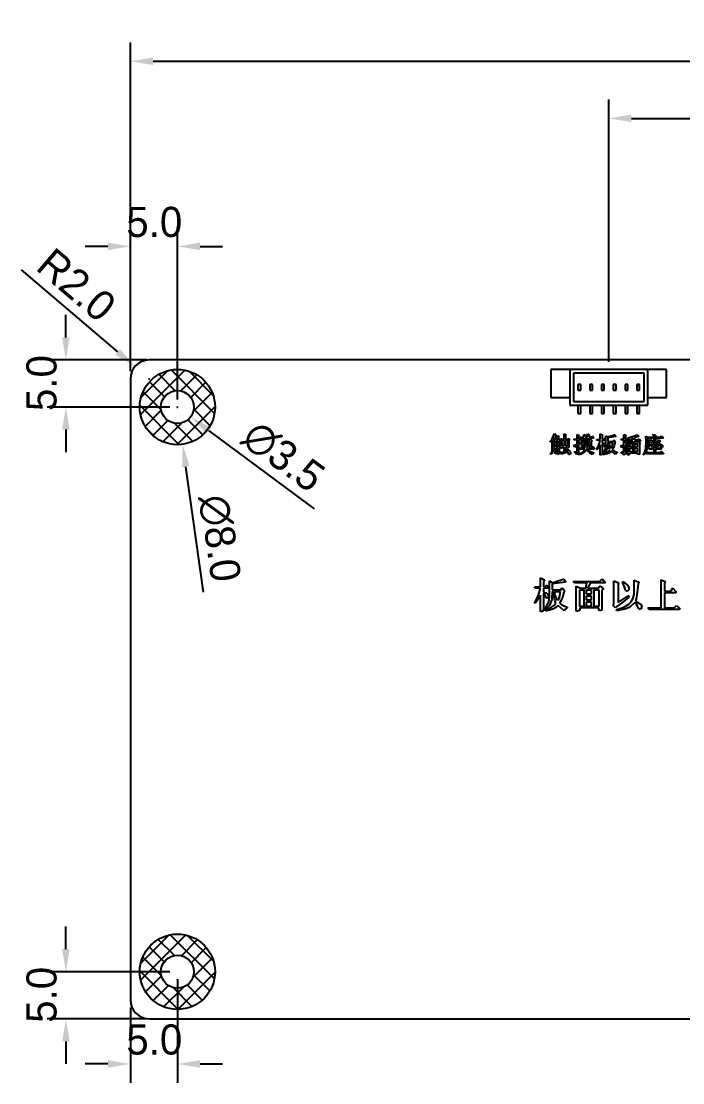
# Model space of a CAD drawing. Extents: x 207 to 375, y 69 to 182.
# Drawn here: x 207.4 to 277.7, y 69.3 to 182 of the extents above; entities that cross this region are included whole.
import ezdxf

# ---------------------------------------------------------------- set-up
doc = ezdxf.new("R2010")
doc.units = 0
doc.layers.get('0').update_dxf_attribs({"linetype": 'CONTINUOUS'})
doc.layers.get('DEFPOINTS').update_dxf_attribs({"linetype": 'CONTINUOUS'})
for name, color, linetype in [('01___PRT_ALL_DTM_PLN', 7, 'CONTINUOUS'), ('02___PRT_ALL_AXES', 7, 'CONTINUOUS'), ('03___PRT_ALL_CURVES', 7, 'CONTINUOUS')]:
    doc.layers.add(name, color=color, linetype=linetype)
doc.dimstyles.get("Standard").update_dxf_attribs({"dimscale": 0.4, "dimtxt": 8, "dimasz": 6, "dimexe": 5, "dimexo": 2, "dimgap": 2.5, "dimtad": 1, "dimzin": 4, "dimcen": 0.09, "dimclrd": 3, "dimclre": 3, "dimclrt": 3, "dimazin": 3, "dimtp": 0.01, "dimtm": 0.01, "dimtfac": 1, "dimtix": 1, "dimtofl": 0, "dimtmove": 0, "dimatfit": 3})

# ---------------------------------------------------------------- blocks, each defined once
blk = doc.blocks.new('*X57')
at = {"color": 0}
for p, q in [((220.1, 140.27), (224.8, 144.97)), ((220.17, 142.1), (222.97, 144.91)), ((223.79, 142.78), (222.05, 144.53)), ((227.97, 140.38), (223.35, 144.99)), ((224.37, 142.77), (226.08, 144.48)), ((227.83, 142.28), (225.26, 144.86)), ((340.1, 141.83), (343.24, 144.97)), ((340.14, 140.1), (344.97, 144.94)), ((343.99, 142.8), (342.18, 144.6)), ((347.99, 140.56), (343.53, 145.02)), ((344.53, 142.72), (346.21, 144.4)), ((347.71, 142.61), (345.59, 144.73)), ((222.66, 142.15), (221.07, 143.74)), ((225.44, 142.08), (227.04, 143.68)), ((342.76, 142.26), (341.17, 143.85)), ((345.53, 141.95), (347.14, 143.56)), ((222.3, 140.74), (220.37, 142.67)), ((225.71, 140.58), (227.72, 142.58)), ((342.28, 140.97), (340.44, 142.81)), ((345.57, 140.23), (347.78, 142.43)), ((224.22, 137.05), (220.03, 141.24)), ((223.95, 137.05), (228.02, 141.12)), ((344.41, 137.07), (340.04, 141.44)), ((347.58, 139.21), (345.77, 141.01)), ((220.59, 138.99), (222.31, 140.71)), ((227.5, 139.07), (225.76, 140.82)), ((340.67, 138.87), (342.35, 140.54)), ((344.16, 137.05), (348.02, 140.91)), ((221.73, 137.77), (220.75, 138.76)), ((221.4, 138.03), (223, 139.63)), ((222.49, 137.36), (224.5, 139.36)), ((225.65, 137.39), (223.71, 139.33)), ((226.72, 138.09), (225.12, 139.69)), ((342.25, 137.47), (340.44, 139.27)), ((341.51, 137.94), (343.12, 139.55)), ((342.64, 137.3), (344.85, 139.5)), ((345.79, 137.46), (343.95, 139.3)), ((346.82, 138.19), (345.23, 139.78)), ((220.12, 80.18), (224.89, 84.95)), ((220.13, 81.96), (223.11, 84.94)), ((227.95, 80.29), (223.26, 84.98)), ((227.88, 82.13), (225.11, 84.9)), ((340.08, 81.7), (343.37, 85)), ((340.16, 80.02), (345.06, 84.91)), ((347.98, 80.47), (343.44, 85.01)), ((347.78, 82.44), (345.42, 84.8)), ((222.62, 82.09), (221.02, 83.69)), ((223.7, 82.77), (221.98, 84.49)), ((224.45, 82.75), (226.14, 84.44)), ((225.49, 82.01), (227.09, 83.62)), ((342.71, 82.2), (341.12, 83.8)), ((343.89, 82.79), (342.12, 84.56)), ((344.61, 82.7), (346.27, 84.36)), ((345.56, 81.88), (347.18, 83.5)), ((222.33, 80.6), (220.34, 82.6)), ((225.66, 80.42), (227.75, 82.51)), ((342.29, 80.86), (340.4, 82.74)), ((345.33, 79.88), (347.8, 82.36)), ((344.32, 77.06), (340.04, 81.34)), ((224.12, 77.05), (220.03, 81.14)), ((220.63, 78.93), (222.33, 80.62)), ((224.06, 77.05), (228.02, 81.02)), ((227.46, 79.01), (225.75, 80.73)), ((340.71, 78.8), (342.38, 80.46)), ((344.27, 77.06), (348.02, 80.8)), ((347.54, 79.14), (345.77, 80.91)), ((221.46, 77.98), (223.06, 79.59)), ((222.56, 77.33), (224.66, 79.42)), ((225.57, 77.36), (223.58, 79.36)), ((226.66, 78.04), (225.06, 79.64)), ((342.02, 77.59), (340.56, 79.05)), ((341.57, 77.89), (343.19, 79.51)), ((342.72, 77.27), (345.19, 79.75)), ((345.72, 77.43), (343.83, 79.31)), ((346.77, 78.14), (345.18, 79.73))]:
    blk.add_line(p, q, dxfattribs=at)
blk = doc.blocks.new('*U58')
at = {"layer": '01___PRT_ALL_DTM_PLN', "color": 3}
blk.add_text('130.0', height=3.2, dxfattribs=at).set_placement((278.69, 178.79))
blk = doc.blocks.new('*D26')
at = {"layer": '01___PRT_ALL_DTM_PLN', "color": 3}
for p, q in [((219.03, 144.85), (219.03, 179.79)), ((349.03, 144.85), (349.03, 179.79)), ((221.43, 177.79), (346.63, 177.79))]:
    blk.add_line(p, q, dxfattribs=at)
for points in [[(221.43, 178.19), (221.43, 177.39), (219.03, 177.79)], [(346.63, 178.19), (346.63, 177.39), (349.03, 177.79)]]:
    blk.add_solid(points, dxfattribs=at)
at = {"layer": 'DEFPOINTS', "color": 0}
for p in [(349.03, 177.79), (219.03, 144.05), (349.03, 144.05)]:
    blk.add_point(p, dxfattribs=at)
blk.add_blockref('*U58', (0, 0))
blk = doc.blocks.new('*U59')
at = {"layer": '01___PRT_ALL_DTM_PLN', "color": 3}
blk.add_text('5.0', height=3.2, dxfattribs=at).set_placement((218.59, 159.12))
blk = doc.blocks.new('*D27')
at = {"layer": '01___PRT_ALL_DTM_PLN', "color": 3}
for p, q in [((219.03, 144.85), (219.03, 160.12)), ((224.03, 141.85), (224.03, 160.12)), ((216.63, 158.12), (214.23, 158.12)), ((226.43, 158.12), (228.83, 158.12))]:
    blk.add_line(p, q, dxfattribs=at)
for points in [[(216.63, 158.52), (216.63, 157.72), (219.03, 158.12)], [(226.43, 158.52), (226.43, 157.72), (224.03, 158.12)]]:
    blk.add_solid(points, dxfattribs=at)
at = {"layer": 'DEFPOINTS', "color": 0}
for p in [(224.03, 158.12), (219.03, 144.05), (224.03, 141.05)]:
    blk.add_point(p, dxfattribs=at)
blk.add_blockref('*U59', (0, 0))
blk = doc.blocks.new('*U60')
at = {"layer": '01___PRT_ALL_DTM_PLN', "color": 3}
blk.add_text('5.0', height=3.2, rotation=90, dxfattribs=at).set_placement((211.17, 140.62))
blk = doc.blocks.new('*D28')
at = {"layer": '01___PRT_ALL_DTM_PLN', "color": 3}
for p, q in [((212.17, 148.45), (212.17, 150.85)), ((220.76, 146.05), (210.17, 146.05)), ((223.23, 141.05), (210.17, 141.05)), ((212.17, 138.65), (212.17, 136.25))]:
    blk.add_line(p, q, dxfattribs=at)
for points in [[(211.77, 148.45), (212.57, 148.45), (212.17, 146.05)], [(211.77, 138.65), (212.57, 138.65), (212.17, 141.05)]]:
    blk.add_solid(points, dxfattribs=at)
at = {"layer": 'DEFPOINTS', "color": 0}
for p in [(221.56, 146.05), (212.17, 141.05), (224.03, 141.05)]:
    blk.add_point(p, dxfattribs=at)
blk.add_blockref('*U60', (0, 0))
blk = doc.blocks.new('*U61')
at = {"layer": '01___PRT_ALL_DTM_PLN', "color": 3}
blk.add_text('5.0', height=3.2, dxfattribs=at).set_placement((218.59, 72.25))
blk = doc.blocks.new('*D20')
at = {"layer": '01___PRT_ALL_DTM_PLN', "color": 3}
for p, q in [((224.03, 80.25), (224.03, 69.25)), ((219.03, 77.25), (219.03, 69.25)), ((216.63, 71.25), (214.23, 71.25)), ((226.43, 71.25), (228.83, 71.25))]:
    blk.add_line(p, q, dxfattribs=at)
for points in [[(216.63, 71.65), (216.63, 70.85), (219.03, 71.25)], [(226.43, 71.65), (226.43, 70.85), (224.03, 71.25)]]:
    blk.add_solid(points, dxfattribs=at)
at = {"layer": 'DEFPOINTS', "color": 0}
for p in [(224.03, 81.05), (219.03, 78.05), (224.03, 71.25)]:
    blk.add_point(p, dxfattribs=at)
blk.add_blockref('*U61', (0, 0))
blk = doc.blocks.new('*U62')
at = {"layer": '01___PRT_ALL_DTM_PLN', "color": 3}
blk.add_text('5.0', height=3.2, rotation=90, dxfattribs=at).set_placement((211.17, 75.62))
blk = doc.blocks.new('*D21')
at = {"layer": '01___PRT_ALL_DTM_PLN', "color": 3}
for p, q in [((212.17, 83.45), (212.17, 85.85)), ((223.23, 81.05), (210.17, 81.05)), ((220.76, 76.05), (210.17, 76.05)), ((212.17, 73.65), (212.17, 71.25))]:
    blk.add_line(p, q, dxfattribs=at)
for points in [[(211.77, 83.45), (212.57, 83.45), (212.17, 81.05)], [(211.77, 73.65), (212.57, 73.65), (212.17, 76.05)]]:
    blk.add_solid(points, dxfattribs=at)
at = {"layer": 'DEFPOINTS', "color": 0}
for p in [(212.17, 81.05), (224.03, 81.05), (221.56, 76.05)]:
    blk.add_point(p, dxfattribs=at)
blk.add_blockref('*U62', (0, 0))
blk = doc.blocks.new('*U74')
at = {"layer": '01___PRT_ALL_DTM_PLN', "color": 3}
blk.add_text('R2.0', height=3.2, rotation=319.5961, dxfattribs=at).set_placement((208.83, 155.74))
blk = doc.blocks.new('*D29')
at = {"layer": '01___PRT_ALL_DTM_PLN', "color": 3}
for p, q in [((207.42, 155.63), (217.67, 146.9)), ((220.99, 144.05), (221.06, 144.05)), ((221.03, 144.01), (221.03, 144.09))]:
    blk.add_line(p, q, dxfattribs=at)
blk.add_solid([(217.93, 147.21), (217.42, 146.6), (219.5, 145.35)], dxfattribs=at)
at = {"layer": 'DEFPOINTS', "color": 0}
for p in [(219.5, 145.35), (221.03, 144.05)]:
    blk.add_point(p, dxfattribs=at)
blk.add_blockref('*U74', (0, 0))
blk = doc.blocks.new('*U69')
at = {"layer": '01___PRT_ALL_DTM_PLN', "color": 3}
blk.add_text('79.2', height=3.2, dxfattribs=at).set_placement((304.65, 172.72))
blk = doc.blocks.new('*D32')
at = {"layer": '01___PRT_ALL_DTM_PLN', "color": 3}
for p, q in [((269.88, 145.85), (269.88, 173.72)), ((349.03, 144.85), (349.03, 173.72)), ((272.28, 171.72), (346.63, 171.72))]:
    blk.add_line(p, q, dxfattribs=at)
for points in [[(272.28, 172.12), (272.28, 171.32), (269.88, 171.72)], [(346.63, 172.12), (346.63, 171.32), (349.03, 171.72)]]:
    blk.add_solid(points, dxfattribs=at)
at = {"layer": 'DEFPOINTS', "color": 0}
for p in [(349.03, 171.72), (269.88, 145.05), (349.03, 144.05)]:
    blk.add_point(p, dxfattribs=at)
blk.add_blockref('*U69', (0, 0))
blk = doc.blocks.new('*U75')
at = {"layer": '01___PRT_ALL_DTM_PLN', "color": 3}
blk.add_text('∅3.5', height=3.2, rotation=323.3779, dxfattribs=at).set_placement((230.68, 137.35))
blk = doc.blocks.new('*D34')
at = {"layer": '01___PRT_ALL_DTM_PLN', "color": 3}
for p, q in [((223.99, 141.05), (224.06, 141.05)), ((224.03, 141.01), (224.03, 141.09)), ((238.59, 130.22), (227.36, 138.57))]:
    blk.add_line(p, q, dxfattribs=at)
blk.add_solid([(227.59, 138.89), (227.12, 138.25), (225.43, 140.01)], dxfattribs=at)
at = {"layer": 'DEFPOINTS', "color": 0}
for p in [(222.62, 142.09), (225.43, 140.01)]:
    blk.add_point(p, dxfattribs=at)
blk.add_blockref('*U75', (0, 0))
blk = doc.blocks.new('*U73')
at = {"layer": '01___PRT_ALL_DTM_PLN', "color": 3}
blk.add_text('∅8.0', height=3.2, rotation=277.9962, dxfattribs=at).set_placement((226.38, 131.48))
blk = doc.blocks.new('*D35')
at = {"layer": '01___PRT_ALL_DTM_PLN', "color": 3}
for p, q in [((223.99, 141.05), (224.06, 141.05)), ((224.03, 141.01), (224.03, 141.09)), ((226.79, 121.38), (224.92, 134.71))]:
    blk.add_line(p, q, dxfattribs=at)
blk.add_solid([(225.31, 134.77), (224.52, 134.66), (224.58, 137.09)], dxfattribs=at)
at = {"layer": 'DEFPOINTS', "color": 0}
for p in [(223.47, 145.01), (224.58, 137.09)]:
    blk.add_point(p, dxfattribs=at)
blk.add_blockref('*U73', (0, 0))

msp = doc.modelspace()

# ---------------------------------------------------------------- linework, layer by layer
at = {"color": 7, "linetype": 'CONTINUOUS'}
for p, q in [((347.025, 146.049), (221.025, 146.049)), ((263.725, 145.049), (263.725, 142.049)), ((276.025, 145.049), (263.725, 145.049)), ((265.725, 145.049), (265.725, 141.249)), ((266.125, 144.649), (266.125, 141.649)), ((273.625, 144.649), (266.125, 144.649)), ((273.625, 141.649), (273.625, 144.649)), ((274.025, 141.249), (274.025, 145.049)), ((276.025, 142.049), (276.025, 145.049)), ((219.025, 144.049), (219.025, 78.049)), ((266.605, 143.449), (266.605, 142.849)), ((266.905, 143.449), (266.605, 143.449)), ((266.905, 142.849), (266.905, 143.449)), ((267.855, 143.449), (267.855, 142.849)), ((268.155, 143.449), (267.855, 143.449)), ((268.155, 142.849), (268.155, 143.449)), ((269.105, 143.449), (269.105, 142.849)), ((269.405, 143.449), (269.105, 143.449)), ((269.405, 142.849), (269.405, 143.449)), ((270.355, 143.449), (270.355, 142.849)), ((270.655, 143.449), (270.355, 143.449)), ((270.655, 142.849), (270.655, 143.449)), ((271.605, 143.449), (271.605, 142.849)), ((271.905, 143.449), (271.605, 143.449)), ((271.905, 142.849), (271.905, 143.449)), ((272.855, 143.449), (272.855, 142.849)), ((273.155, 143.449), (272.855, 143.449)), ((273.155, 142.849), (273.155, 143.449)), ((266.605, 142.849), (266.905, 142.849)), ((267.855, 142.849), (268.155, 142.849)), ((269.105, 142.849), (269.405, 142.849)), ((270.355, 142.849), (270.655, 142.849)), ((271.605, 142.849), (271.905, 142.849)), ((272.855, 142.849), (273.155, 142.849)), ((263.725, 142.049), (265.725, 142.049)), ((265.725, 141.249), (274.025, 141.249)), ((266.125, 141.649), (273.625, 141.649)), ((266.605, 141.249), (266.605, 140.349)), ((266.905, 140.349), (266.905, 141.249)), ((267.855, 141.249), (267.855, 140.349)), ((268.155, 140.349), (268.155, 141.249)), ((269.105, 141.249), (269.105, 140.349)), ((269.405, 140.349), (269.405, 141.249)), ((270.355, 141.249), (270.355, 140.349)), ((270.655, 140.349), (270.655, 141.249)), ((271.605, 141.249), (271.605, 140.349)), ((271.905, 140.349), (271.905, 141.249)), ((272.855, 141.249), (272.855, 140.349)), ((273.155, 140.349), (273.155, 141.249)), ((274.025, 142.049), (276.025, 142.049)), ((266.605, 140.349), (266.905, 140.349)), ((267.855, 140.349), (268.155, 140.349)), ((269.105, 140.349), (269.405, 140.349)), ((270.355, 140.349), (270.655, 140.349)), ((271.605, 140.349), (271.905, 140.349)), ((272.855, 140.349), (273.155, 140.349)), ((221.025, 76.049), (347.025, 76.049))]:
    msp.add_line(p, q, dxfattribs=at)
for centre, start, end in [((221.025, 144.049), 90, 180), ((221.025, 78.049), 180, 270)]:
    msp.add_arc(centre, 2, start, end, dxfattribs=at)
at = {"layer": '01___PRT_ALL_DTM_PLN', "color": 3}
for centre in [(224.025, 141.049), (224.025, 81.049)]:
    msp.add_circle(centre, 4, dxfattribs=at)
at = {"layer": '02___PRT_ALL_AXES', "color": 7, "linetype": 'CONTINUOUS'}
for centre in [(224.025, 141.049), (224.025, 81.049)]:
    msp.add_circle(centre, 1.75, dxfattribs=at)
at = {"layer": '03___PRT_ALL_CURVES', "color": 40, "linetype": 'CONTINUOUS'}
for p, q in [((263.657, 137.395), (263.855, 137.673)), ((263.855, 137.673), (264.014, 137.991)), ((263.974, 137.633), (264.093, 137.792)), ((263.974, 137.594), (263.974, 137.633)), ((264.014, 137.991), (264.093, 138.229)), ((264.093, 138.229), (264.252, 138.11)), ((264.093, 137.792), (264.332, 137.792)), ((264.252, 138.07), (264.173, 137.911)), ((264.173, 137.911), (264.371, 137.911)), ((264.332, 137.792), (264.212, 137.594)), ((264.252, 138.11), (264.252, 138.07)), ((264.49, 137.792), (264.292, 137.594)), ((264.371, 137.911), (264.411, 137.991)), ((264.411, 137.991), (264.451, 137.991)), ((264.451, 137.991), (264.609, 137.872)), ((264.451, 137.594), (264.53, 137.673)), ((264.57, 137.832), (264.49, 137.792)), ((264.53, 137.673), (264.689, 137.554)), ((264.609, 137.872), (264.57, 137.832)), ((264.768, 136.681), (264.768, 137.713)), ((264.768, 137.713), (264.927, 137.594)), ((265.125, 137.594), (265.125, 138.189)), ((265.125, 138.189), (265.363, 138.11)), ((265.363, 138.11), (265.284, 138.03)), ((265.284, 138.03), (265.284, 137.594)), ((265.443, 137.594), (265.522, 137.713)), ((265.522, 137.713), (265.72, 137.594)), ((266.197, 137.554), (266.117, 137.633)), ((266.117, 137.633), (266.514, 137.633)), ((266.514, 137.633), (266.514, 138.149)), ((266.514, 138.149), (266.712, 138.07)), ((266.712, 138.03), (266.673, 137.951)), ((266.673, 137.951), (266.673, 137.633)), ((266.673, 137.633), (266.752, 137.633)), ((266.712, 138.07), (266.712, 138.03)), ((266.752, 137.633), (266.832, 137.753)), ((266.871, 137.753), (266.832, 137.832)), ((266.832, 137.832), (267.228, 137.832)), ((266.832, 137.753), (266.99, 137.554)), ((267.228, 137.753), (266.871, 137.753)), ((267.228, 137.832), (267.228, 138.149)), ((267.228, 138.149), (267.427, 138.07)), ((267.228, 137.554), (267.228, 137.753)), ((267.427, 138.03), (267.387, 137.991)), ((267.387, 137.991), (267.387, 137.832)), ((267.387, 137.832), (267.625, 137.832)), ((267.387, 137.753), (267.387, 137.594)), ((267.625, 137.753), (267.387, 137.753)), ((267.427, 138.07), (267.427, 138.03)), ((267.625, 137.832), (267.625, 138.189)), ((267.625, 138.189), (267.824, 138.07)), ((267.625, 137.554), (267.625, 137.753)), ((267.824, 138.07), (267.784, 137.991)), ((267.784, 137.991), (267.784, 137.832)), ((267.784, 137.832), (268.022, 137.832)), ((267.784, 137.753), (267.784, 137.594)), ((268.26, 137.753), (267.784, 137.753)), ((267.824, 137.514), (267.943, 137.633)), ((267.943, 137.633), (268.101, 137.475)), ((268.022, 137.832), (268.101, 137.951)), ((268.101, 137.951), (268.141, 137.951)), ((268.141, 137.951), (268.3, 137.792)), ((268.3, 137.792), (268.26, 137.753)), ((268.974, 137.594), (268.974, 138.189)), ((268.974, 138.189), (269.252, 138.07)), ((269.252, 138.07), (269.173, 137.951)), ((269.173, 137.951), (269.173, 137.594)), ((269.292, 137.594), (269.371, 137.713)), ((269.371, 137.713), (269.411, 137.713)), ((269.411, 137.713), (269.53, 137.554)), ((269.57, 136.919), (269.57, 137.991)), ((269.57, 137.991), (269.768, 137.872)), ((269.768, 137.872), (270.482, 138.11)), ((270.641, 137.911), (269.768, 137.792)), ((269.768, 137.792), (269.768, 137.395)), ((270.482, 138.11), (270.522, 138.11)), ((270.522, 138.11), (270.641, 137.951)), ((270.641, 137.951), (270.641, 137.911)), ((271.197, 137.554), (271.157, 137.633)), ((271.157, 137.633), (271.474, 137.633)), ((271.474, 137.633), (271.474, 138.149)), ((271.474, 138.149), (271.712, 138.03)), ((271.712, 138.03), (271.673, 137.911)), ((271.673, 137.911), (271.673, 137.633)), ((271.673, 137.633), (271.712, 137.633)), ((271.712, 137.633), (271.792, 137.753)), ((271.792, 137.753), (271.832, 137.713)), ((271.832, 137.713), (271.99, 137.594)), ((271.951, 137.792), (272.347, 137.911)), ((271.951, 137.753), (271.951, 137.792)), ((272.427, 137.792), (271.951, 137.753)), ((272.347, 137.911), (272.705, 138.03)), ((272.427, 137.554), (272.427, 137.792)), ((272.863, 137.872), (272.625, 137.792)), ((272.625, 137.792), (272.625, 137.554)), ((272.705, 138.03), (272.863, 138.11)), ((272.863, 138.11), (273.062, 137.951)), ((273.022, 137.911), (272.863, 137.872)), ((272.982, 137.554), (273.101, 137.673)), ((273.062, 137.951), (273.022, 137.911)), ((273.101, 137.673), (273.3, 137.475)), ((273.855, 137.475), (273.816, 137.951)), ((273.816, 137.951), (274.014, 137.832)), ((274.014, 137.832), (274.689, 137.832)), ((274.014, 137.753), (274.014, 137.078)), ((275.641, 137.753), (274.014, 137.753)), ((274.57, 138.11), (274.53, 138.149)), ((274.53, 138.149), (274.728, 138.11)), ((274.649, 137.991), (274.57, 138.11)), ((274.689, 137.872), (274.649, 137.991)), ((274.689, 137.832), (274.689, 137.872)), ((274.689, 136.641), (274.689, 137.713)), ((274.689, 137.713), (274.927, 137.633)), ((274.728, 138.11), (274.847, 138.07)), ((274.847, 138.07), (274.847, 137.832)), ((274.847, 137.832), (275.324, 137.832)), ((274.927, 137.633), (274.927, 137.594)), ((275.324, 137.832), (275.482, 137.991)), ((275.482, 137.991), (275.681, 137.792)), ((275.681, 137.792), (275.641, 137.753)), ((263.657, 137.356), (263.657, 137.395)), ((263.697, 137.356), (263.657, 137.356)), ((263.855, 137.514), (263.697, 137.356)), ((263.855, 136.443), (263.855, 137.514)), ((263.974, 136.483), (263.895, 136.245)), ((264.212, 137.594), (263.974, 137.594)), ((264.014, 136.721), (263.974, 136.483)), ((264.014, 137.475), (264.014, 137.197)), ((264.173, 137.475), (264.014, 137.475)), ((264.014, 137.197), (264.173, 137.197)), ((264.014, 136.84), (264.014, 137.118)), ((264.014, 137.118), (264.173, 137.118)), ((264.173, 136.84), (264.014, 136.84)), ((264.173, 136.721), (264.014, 136.721)), ((264.173, 137.197), (264.173, 137.475)), ((264.173, 137.118), (264.173, 136.84)), ((264.173, 136.086), (264.173, 136.721)), ((264.292, 137.594), (264.451, 137.594)), ((264.292, 137.197), (264.292, 137.475)), ((264.292, 137.475), (264.451, 137.475)), ((264.451, 137.197), (264.292, 137.197)), ((264.292, 136.84), (264.292, 137.118)), ((264.292, 137.118), (264.451, 137.118)), ((264.451, 136.84), (264.292, 136.84)), ((264.292, 136.721), (264.292, 136.165)), ((264.451, 136.721), (264.292, 136.721)), ((264.451, 137.475), (264.451, 137.197)), ((264.451, 137.118), (264.451, 136.84)), ((264.451, 136.245), (264.451, 136.721)), ((264.689, 137.514), (264.609, 137.475)), ((264.609, 137.475), (264.609, 136.165)), ((264.689, 137.554), (264.689, 137.514)), ((264.808, 136.641), (264.768, 136.681)), ((264.927, 136.681), (264.808, 136.641)), ((264.927, 137.594), (265.125, 137.594)), ((264.927, 136.919), (264.927, 137.514)), ((264.927, 137.514), (265.125, 137.514)), ((265.125, 136.919), (264.927, 136.919)), ((264.927, 136.8), (264.927, 136.681)), ((265.125, 136.8), (264.927, 136.8)), ((265.125, 137.514), (265.125, 136.919)), ((265.125, 136.284), (265.125, 136.8)), ((265.284, 137.594), (265.443, 137.594)), ((265.284, 136.919), (265.284, 137.514)), ((265.284, 137.514), (265.482, 137.514)), ((265.482, 136.919), (265.284, 136.919)), ((265.284, 136.8), (265.284, 136.284)), ((265.482, 136.8), (265.284, 136.8)), ((265.403, 136.562), (265.403, 136.602)), ((265.403, 136.602), (265.641, 136.443)), ((265.522, 136.324), (265.403, 136.562)), ((265.482, 137.514), (265.482, 136.919)), ((265.482, 136.76), (265.482, 136.8)), ((265.522, 136.721), (265.482, 136.76)), ((265.641, 136.8), (265.522, 136.721)), ((265.72, 137.554), (265.641, 137.475)), ((265.641, 137.475), (265.641, 136.8)), ((265.72, 137.594), (265.72, 137.554)), ((266.117, 136.959), (266.514, 137.118)), ((266.276, 136.8), (266.117, 136.959)), ((266.514, 137.554), (266.197, 137.554)), ((266.514, 136.959), (266.276, 136.8)), ((266.514, 137.118), (266.514, 137.554)), ((266.514, 136.324), (266.514, 136.959)), ((266.673, 137.554), (266.673, 137.197)), ((266.99, 137.554), (266.673, 137.554)), ((266.673, 137.197), (266.951, 137.316)), ((266.951, 137.276), (266.673, 137.078)), ((266.673, 137.078), (266.673, 136.165)), ((266.752, 136.562), (266.752, 136.681)), ((266.752, 136.681), (267.347, 136.681)), ((267.308, 136.562), (266.752, 136.562)), ((266.951, 137.316), (266.951, 137.276)), ((267.03, 136.76), (267.03, 137.554)), ((267.03, 137.554), (267.149, 137.514)), ((267.189, 136.84), (267.03, 136.76)), ((267.149, 137.514), (267.824, 137.514)), ((267.189, 137.237), (267.189, 137.395)), ((267.189, 137.395), (267.824, 137.395)), ((267.824, 137.237), (267.189, 137.237)), ((267.189, 136.959), (267.189, 137.157)), ((267.189, 137.157), (267.824, 137.157)), ((267.824, 136.959), (267.189, 136.959)), ((267.189, 136.879), (267.189, 136.84)), ((267.347, 136.879), (267.189, 136.879)), ((267.268, 137.554), (267.228, 137.554)), ((267.387, 137.594), (267.268, 137.554)), ((267.268, 136.443), (267.308, 136.562)), ((267.347, 136.681), (267.347, 136.879)), ((267.506, 136.562), (267.387, 136.364)), ((267.586, 136.562), (267.506, 136.562)), ((267.586, 136.879), (267.546, 136.681)), ((267.546, 136.681), (268.022, 136.681)), ((267.824, 136.879), (267.586, 136.879)), ((267.705, 136.324), (267.586, 136.562)), ((267.665, 137.514), (267.625, 137.554)), ((267.784, 137.594), (267.665, 137.514)), ((267.665, 136.562), (267.903, 136.324)), ((268.339, 136.562), (267.665, 136.562)), ((267.824, 137.395), (267.824, 137.237)), ((267.824, 137.157), (267.824, 136.959)), ((267.824, 136.84), (267.824, 136.879)), ((267.903, 136.8), (267.824, 136.84)), ((268.022, 136.84), (267.903, 136.8)), ((268.101, 137.475), (268.022, 137.395)), ((268.022, 137.395), (268.022, 136.84)), ((268.022, 136.681), (268.141, 136.84)), ((268.141, 136.84), (268.181, 136.84)), ((268.181, 136.84), (268.339, 136.602)), ((268.339, 136.602), (268.339, 136.562)), ((268.617, 137.514), (268.578, 137.594)), ((268.578, 137.594), (268.974, 137.594)), ((268.578, 136.522), (268.776, 136.879)), ((268.617, 136.522), (268.578, 136.522)), ((268.974, 137.514), (268.617, 137.514)), ((268.855, 136.8), (268.617, 136.522)), ((268.776, 136.879), (268.895, 137.197)), ((268.974, 137.038), (268.855, 136.8)), ((268.895, 137.197), (268.974, 137.514)), ((268.974, 135.967), (268.974, 137.038)), ((269.173, 137.594), (269.292, 137.594)), ((269.173, 137.514), (269.173, 137.237)), ((269.53, 137.514), (269.173, 137.514)), ((269.173, 137.237), (269.332, 137.197)), ((269.173, 137.157), (269.173, 136.006)), ((269.292, 137.038), (269.173, 137.157)), ((269.332, 136.919), (269.292, 137.038)), ((269.332, 137.197), (269.451, 137.118)), ((269.371, 136.84), (269.332, 136.919)), ((269.411, 136.84), (269.371, 136.84)), ((269.49, 136.879), (269.411, 136.84)), ((269.411, 136.364), (269.53, 136.602)), ((269.451, 137.118), (269.53, 136.959)), ((269.53, 136.959), (269.49, 136.879)), ((269.53, 137.554), (269.53, 137.514)), ((269.53, 136.602), (269.57, 136.919)), ((269.728, 136.76), (269.57, 136.364)), ((269.768, 137.276), (269.728, 136.76)), ((269.768, 137.395), (270.324, 137.395)), ((269.847, 137.276), (269.768, 137.276)), ((269.887, 136.919), (269.847, 137.276)), ((269.847, 136.324), (270.006, 136.522)), ((269.927, 136.721), (269.887, 136.919)), ((269.927, 137.118), (269.927, 137.276)), ((269.927, 137.276), (270.284, 137.276)), ((270.046, 136.84), (269.927, 137.118)), ((270.006, 136.522), (269.927, 136.721)), ((270.125, 136.681), (270.046, 136.84)), ((270.205, 136.84), (270.125, 136.681)), ((270.244, 136.999), (270.205, 136.84)), ((270.284, 137.276), (270.244, 136.999)), ((270.363, 136.721), (270.244, 136.522)), ((270.244, 136.522), (270.403, 136.403)), ((270.324, 137.395), (270.403, 137.514)), ((270.443, 136.919), (270.363, 136.721)), ((270.403, 137.514), (270.443, 137.514)), ((270.443, 137.514), (270.601, 137.316)), ((270.522, 137.237), (270.443, 136.919)), ((270.601, 137.316), (270.522, 137.237)), ((271.117, 136.879), (271.474, 137.078)), ((271.276, 136.721), (271.117, 136.879)), ((271.474, 137.554), (271.197, 137.554)), ((271.474, 136.919), (271.276, 136.721)), ((271.474, 137.078), (271.474, 137.554)), ((271.474, 136.245), (271.474, 136.919)), ((271.673, 137.554), (271.673, 137.237)), ((271.832, 137.554), (271.673, 137.554)), ((271.673, 137.237), (271.871, 137.356)), ((271.871, 137.237), (271.673, 137.078)), ((271.673, 137.078), (271.673, 136.126)), ((271.871, 137.435), (271.832, 137.554)), ((272.427, 137.435), (271.871, 137.435)), ((271.871, 137.356), (271.911, 137.316)), ((271.911, 137.276), (271.871, 137.237)), ((271.911, 137.316), (271.911, 137.276)), ((271.911, 135.927), (271.911, 137.237)), ((271.911, 137.237), (272.03, 137.197)), ((271.99, 137.594), (271.99, 137.554)), ((271.99, 137.554), (272.427, 137.554)), ((272.03, 137.197), (272.268, 137.356)), ((272.268, 137.157), (272.07, 137.078)), ((272.07, 137.078), (272.07, 136.8)), ((272.07, 136.8), (272.149, 136.8)), ((272.07, 136.681), (272.07, 136.284)), ((272.387, 136.681), (272.07, 136.681)), ((272.149, 136.8), (272.228, 136.879)), ((272.228, 136.879), (272.268, 136.879)), ((272.268, 137.356), (272.387, 137.197)), ((272.347, 137.197), (272.268, 137.157)), ((272.268, 136.879), (272.387, 136.721)), ((272.387, 137.197), (272.347, 137.197)), ((272.387, 136.721), (272.387, 136.681)), ((272.427, 136.284), (272.427, 137.435)), ((272.625, 137.554), (272.982, 137.554)), ((272.625, 137.435), (272.625, 136.284)), ((273.26, 137.435), (272.625, 137.435)), ((272.665, 137.118), (272.625, 137.197)), ((272.625, 137.197), (272.943, 137.197)), ((272.705, 136.681), (272.625, 136.8)), ((272.625, 136.8), (272.943, 136.8)), ((272.943, 137.118), (272.665, 137.118)), ((272.943, 136.681), (272.705, 136.681)), ((272.943, 137.197), (273.022, 137.316)), ((272.943, 136.8), (272.943, 137.118)), ((272.943, 136.284), (272.943, 136.681)), ((273.022, 137.316), (273.22, 137.197)), ((273.181, 137.157), (273.141, 137.078)), ((273.141, 137.078), (273.141, 136.046)), ((273.22, 137.197), (273.181, 137.157)), ((273.3, 137.475), (273.26, 137.435)), ((273.736, 136.364), (273.816, 136.681)), ((273.816, 136.681), (273.855, 137.475)), ((273.974, 136.721), (273.895, 136.403)), ((274.014, 137.078), (273.974, 136.721)), ((274.014, 136.721), (274.133, 136.999)), ((274.212, 136.879), (274.014, 136.681)), ((274.014, 136.681), (274.014, 136.721)), ((274.133, 136.999), (274.252, 137.316)), ((274.173, 136.562), (274.173, 136.641)), ((274.173, 136.641), (274.689, 136.641)), ((274.689, 136.562), (274.173, 136.562)), ((274.332, 137.118), (274.212, 136.879)), ((274.252, 137.316), (274.292, 137.594)), ((274.292, 137.594), (274.49, 137.475)), ((274.451, 136.919), (274.332, 137.118)), ((274.451, 137.356), (274.371, 137.197)), ((274.371, 137.197), (274.53, 137.078)), ((274.53, 137.435), (274.451, 137.356)), ((274.53, 136.8), (274.451, 136.919)), ((274.49, 137.475), (274.53, 137.435)), ((274.53, 137.078), (274.609, 136.999)), ((274.57, 136.76), (274.53, 136.8)), ((274.609, 136.8), (274.57, 136.76)), ((274.609, 136.999), (274.649, 136.919)), ((274.649, 136.919), (274.609, 136.8)), ((274.689, 136.205), (274.689, 136.562)), ((274.927, 137.594), (274.847, 137.554)), ((274.847, 137.554), (274.847, 136.641)), ((274.847, 136.721), (275.006, 136.999)), ((274.887, 136.681), (274.847, 136.721)), ((274.847, 136.641), (275.165, 136.641)), ((274.847, 136.562), (274.847, 136.205)), ((275.482, 136.562), (274.847, 136.562)), ((275.086, 136.879), (274.887, 136.681)), ((275.006, 136.999), (275.086, 137.316)), ((275.086, 137.316), (275.165, 137.554)), ((275.205, 137.118), (275.086, 136.879)), ((275.165, 137.554), (275.363, 137.475)), ((275.165, 136.641), (275.284, 136.8)), ((275.324, 137.435), (275.205, 137.197)), ((275.205, 137.197), (275.522, 137.038)), ((275.244, 137.038), (275.205, 137.118)), ((275.403, 136.919), (275.244, 137.038)), ((275.284, 136.8), (275.482, 136.602)), ((275.363, 137.475), (275.324, 137.435)), ((275.482, 136.8), (275.403, 136.919)), ((275.522, 136.76), (275.482, 136.8)), ((275.482, 136.602), (275.482, 136.562)), ((275.522, 137.038), (275.601, 136.959)), ((275.562, 136.76), (275.522, 136.76)), ((275.601, 136.84), (275.562, 136.76)), ((275.601, 136.959), (275.601, 136.84)), ((263.657, 136.086), (263.816, 136.245)), ((263.697, 136.046), (263.657, 136.086)), ((263.776, 136.086), (263.697, 136.046)), ((263.895, 136.245), (263.776, 136.086)), ((263.816, 136.245), (263.855, 136.443)), ((264.292, 136.165), (264.173, 136.086)), ((264.332, 136.205), (264.332, 136.245)), ((264.332, 136.245), (264.451, 136.245)), ((264.411, 136.126), (264.332, 136.205)), ((264.451, 136.006), (264.411, 136.126)), ((264.49, 136.006), (264.451, 136.006)), ((264.57, 136.086), (264.49, 136.006)), ((264.609, 136.165), (264.57, 136.086)), ((264.689, 136.245), (265.125, 136.284)), ((264.808, 136.046), (264.689, 136.245)), ((265.562, 136.245), (264.808, 136.046)), ((265.284, 136.284), (265.522, 136.324)), ((265.601, 136.046), (265.562, 136.245)), ((265.641, 136.006), (265.601, 136.046)), ((265.641, 136.443), (265.76, 136.324)), ((265.72, 136.006), (265.641, 136.006)), ((265.76, 136.046), (265.72, 136.006)), ((265.76, 136.324), (265.8, 136.165)), ((265.8, 136.165), (265.76, 136.046)), ((266.236, 136.245), (266.197, 136.284)), ((266.197, 136.284), (266.474, 136.284)), ((266.355, 136.205), (266.236, 136.245)), ((266.435, 136.046), (266.355, 136.205)), ((266.474, 136.046), (266.435, 136.046)), ((266.474, 136.284), (266.514, 136.324)), ((266.673, 136.165), (266.474, 136.046)), ((266.633, 136.046), (266.951, 136.165)), ((266.633, 135.967), (266.633, 136.046)), ((266.792, 136.006), (266.633, 135.967)), ((267.03, 136.086), (266.792, 136.006)), ((266.951, 136.165), (267.149, 136.284)), ((267.268, 136.205), (267.03, 136.086)), ((267.149, 136.284), (267.268, 136.403)), ((267.268, 136.403), (267.268, 136.443)), ((267.387, 136.364), (267.268, 136.205)), ((267.903, 136.126), (267.705, 136.324)), ((267.903, 136.324), (268.101, 136.245)), ((268.101, 136.006), (267.903, 136.126)), ((268.101, 136.245), (268.26, 136.205)), ((268.181, 136.086), (268.101, 136.006)), ((268.3, 136.165), (268.181, 136.086)), ((268.26, 136.205), (268.3, 136.165)), ((269.014, 135.927), (268.974, 135.967)), ((269.173, 136.006), (269.014, 135.927)), ((269.212, 136.086), (269.411, 136.364)), ((269.212, 136.046), (269.212, 136.086)), ((269.252, 136.006), (269.212, 136.046)), ((269.371, 136.126), (269.252, 136.006)), ((269.332, 136.006), (269.371, 136.046)), ((269.371, 136.006), (269.332, 136.006)), ((269.57, 136.364), (269.371, 136.126)), ((269.371, 136.046), (269.649, 136.205)), ((269.57, 136.046), (269.371, 136.006)), ((269.847, 136.126), (269.57, 136.046)), ((269.649, 136.205), (269.847, 136.324)), ((270.165, 136.364), (269.847, 136.126)), ((270.562, 136.006), (270.165, 136.364)), ((270.403, 136.403), (270.562, 136.324)), ((270.562, 136.324), (270.76, 136.245)), ((270.601, 136.086), (270.562, 136.006)), ((270.681, 136.165), (270.601, 136.086)), ((270.76, 136.205), (270.681, 136.165)), ((270.76, 136.245), (270.76, 136.205)), ((271.197, 136.205), (271.197, 136.245)), ((271.197, 136.245), (271.474, 136.245)), ((271.355, 136.126), (271.197, 136.205)), ((271.395, 136.086), (271.355, 136.126)), ((271.395, 136.046), (271.395, 136.086)), ((271.435, 135.967), (271.395, 136.046)), ((271.474, 135.967), (271.435, 135.967)), ((271.633, 136.046), (271.474, 135.967)), ((271.673, 136.126), (271.633, 136.046)), ((272.07, 136.006), (271.911, 135.927)), ((272.07, 136.284), (272.427, 136.284)), ((272.07, 136.165), (272.07, 136.006)), ((272.943, 136.165), (272.07, 136.165)), ((272.625, 136.284), (272.943, 136.284)), ((272.943, 136.046), (272.943, 136.165)), ((272.982, 136.006), (272.943, 136.046)), ((273.141, 136.046), (272.982, 136.006)), ((273.578, 136.006), (273.736, 136.364)), ((273.578, 135.967), (273.578, 136.006)), ((273.617, 135.967), (273.578, 135.967)), ((273.776, 136.165), (273.617, 135.967)), ((273.895, 136.403), (273.776, 136.165)), ((273.935, 136.086), (273.855, 136.205)), ((273.855, 136.205), (274.689, 136.205)), ((275.681, 136.086), (273.935, 136.086)), ((274.847, 136.205), (275.324, 136.205)), ((275.324, 136.205), (275.482, 136.324)), ((275.482, 136.324), (275.522, 136.324)), ((275.522, 136.324), (275.681, 136.126)), ((275.681, 136.126), (275.681, 136.086)), ((262.036, 121.815), (261.972, 121.942)), ((261.972, 121.942), (262.607, 121.942)), ((262.607, 121.815), (262.036, 121.815)), ((262.48, 121.307), (262.607, 121.815)), ((262.607, 121.942), (262.607, 122.895)), ((262.607, 122.895), (263.052, 122.704)), ((263.052, 122.704), (262.925, 122.514)), ((262.925, 122.514), (262.925, 121.942)), ((262.925, 121.942), (263.115, 121.942)), ((262.925, 121.815), (262.925, 121.371)), ((263.496, 121.815), (262.925, 121.815)), ((263.115, 121.942), (263.242, 122.133)), ((263.242, 122.133), (263.306, 122.133)), ((263.306, 122.133), (263.496, 121.879)), ((263.496, 121.879), (263.496, 121.815)), ((263.56, 120.863), (263.56, 122.577)), ((263.56, 122.577), (263.877, 122.387)), ((263.877, 122.387), (265.02, 122.768)), ((265.274, 122.45), (263.877, 122.26)), ((263.877, 122.26), (263.877, 121.625)), ((264.766, 121.625), (264.893, 121.815)), ((264.893, 121.815), (264.956, 121.815)), ((264.956, 121.815), (265.21, 121.498)), ((265.02, 122.768), (265.083, 122.768)), ((265.083, 122.768), (265.274, 122.514)), ((265.274, 122.514), (265.274, 122.45)), ((266.226, 122.387), (266.099, 122.514)), ((266.099, 122.514), (268.893, 122.514)), ((267.56, 122.387), (266.226, 122.387)), ((266.417, 119.403), (266.417, 122.006)), ((266.417, 122.006), (266.861, 121.815)), ((266.861, 121.815), (267.433, 121.815)), ((267.433, 121.815), (267.56, 122.387)), ((267.941, 122.387), (267.623, 121.815)), ((267.623, 121.815), (268.766, 121.815)), ((269.528, 122.387), (267.941, 122.387)), ((268.766, 121.815), (268.893, 122.006)), ((268.893, 122.514), (269.147, 122.768)), ((268.893, 122.006), (268.956, 122.006)), ((268.956, 122.006), (269.274, 121.752)), ((269.147, 122.768), (269.21, 122.768)), ((269.21, 122.768), (269.528, 122.387)), ((270.417, 120.101), (270.417, 122.577)), ((270.417, 122.577), (270.925, 122.387)), ((270.925, 122.323), (270.861, 122.196)), ((270.861, 122.196), (270.861, 120.291)), ((270.925, 122.387), (270.925, 122.323)), ((271.306, 122.45), (271.369, 122.514)), ((271.369, 122.387), (271.306, 122.45)), ((271.369, 122.514), (271.877, 122.133)), ((271.56, 121.942), (271.369, 122.387)), ((271.623, 121.688), (271.56, 121.942)), ((271.877, 122.133), (272.004, 121.942)), ((272.004, 121.942), (272.004, 121.625)), ((272.576, 121.117), (272.576, 122.641)), ((272.576, 122.641), (273.083, 122.45)), ((273.02, 122.26), (272.893, 121.371)), ((273.083, 122.387), (273.02, 122.26)), ((273.083, 122.45), (273.083, 122.387)), ((275.433, 119.72), (275.433, 122.704)), ((275.433, 122.704), (275.877, 122.514)), ((275.877, 122.45), (275.814, 122.387)), ((275.814, 122.387), (275.814, 121.498)), ((275.877, 122.514), (275.877, 122.45)), ((276.512, 121.498), (276.639, 121.815)), ((276.639, 121.815), (276.703, 121.815)), ((276.703, 121.815), (277.02, 121.434)), ((261.972, 120.228), (262.29, 120.799)), ((262.29, 120.799), (262.48, 121.307)), ((262.607, 121.053), (262.417, 120.672)), ((262.607, 119.339), (262.607, 121.053)), ((262.925, 121.371), (263.179, 121.307)), ((262.925, 121.244), (262.925, 119.403)), ((263.115, 121.053), (262.925, 121.244)), ((263.179, 120.863), (263.115, 121.053)), ((263.179, 121.307), (263.369, 121.18)), ((263.242, 120.736), (263.179, 120.863)), ((263.306, 120.736), (263.242, 120.736)), ((263.433, 120.799), (263.306, 120.736)), ((263.369, 121.18), (263.496, 120.926)), ((263.496, 120.926), (263.433, 120.799)), ((263.496, 120.355), (263.56, 120.863)), ((263.877, 121.434), (263.814, 120.609)), ((263.877, 121.625), (264.766, 121.625)), ((264.004, 121.434), (263.877, 121.434)), ((264.068, 120.863), (264.004, 121.434)), ((264.131, 120.545), (264.068, 120.863)), ((264.131, 121.18), (264.131, 121.434)), ((264.131, 121.434), (264.703, 121.434)), ((264.322, 120.736), (264.131, 121.18)), ((264.449, 120.482), (264.322, 120.736)), ((264.576, 120.736), (264.449, 120.482)), ((264.639, 120.99), (264.576, 120.736)), ((264.703, 121.434), (264.639, 120.99)), ((264.956, 120.863), (264.83, 120.545)), ((265.083, 121.371), (264.956, 120.863)), ((265.21, 121.498), (265.083, 121.371)), ((266.798, 119.847), (266.798, 121.625)), ((266.798, 121.625), (267.242, 121.625)), ((267.242, 121.625), (267.242, 119.847)), ((267.496, 121.18), (267.496, 121.625)), ((267.496, 121.625), (268.004, 121.625)), ((268.004, 121.18), (267.496, 121.18)), ((267.496, 120.545), (267.496, 120.99)), ((267.496, 120.99), (268.004, 120.99)), ((268.004, 121.625), (268.004, 121.18)), ((268.004, 120.99), (268.004, 120.545)), ((268.322, 119.847), (268.322, 121.625)), ((268.322, 121.625), (268.83, 121.625)), ((268.83, 121.625), (268.83, 119.847)), ((269.274, 121.688), (269.147, 121.561)), ((269.147, 121.561), (269.147, 119.466)), ((269.274, 121.752), (269.274, 121.688)), ((270.861, 120.291), (271.941, 120.99)), ((272.004, 120.863), (271.242, 120.228)), ((271.687, 121.561), (271.623, 121.688)), ((271.814, 121.498), (271.687, 121.561)), ((271.877, 121.498), (271.814, 121.498)), ((272.004, 121.625), (271.877, 121.498)), ((271.941, 120.99), (272.004, 120.99)), ((272.004, 120.99), (272.004, 120.863)), ((272.449, 120.672), (272.576, 121.117)), ((272.83, 120.799), (272.703, 120.418)), ((272.893, 121.371), (272.83, 120.799)), ((275.814, 121.498), (276.512, 121.498)), ((275.814, 121.307), (275.814, 119.72)), ((277.02, 121.307), (275.814, 121.307)), ((277.02, 121.434), (277.02, 121.307)), ((262.036, 120.228), (261.972, 120.228)), ((262.417, 120.672), (262.036, 120.228)), ((262.988, 119.53), (263.306, 119.974)), ((263.242, 119.593), (263.052, 119.403)), ((263.56, 119.974), (263.242, 119.593)), ((263.242, 119.466), (263.687, 119.72)), ((263.306, 119.974), (263.496, 120.355)), ((263.814, 120.609), (263.56, 119.974)), ((264.004, 119.593), (263.56, 119.466)), ((263.687, 119.72), (264.004, 119.911)), ((264.004, 119.911), (264.258, 120.228)), ((264.512, 119.974), (264.004, 119.593)), ((264.258, 120.228), (264.131, 120.545)), ((265.147, 119.403), (264.512, 119.974)), ((264.83, 120.545), (264.639, 120.228)), ((264.639, 120.228), (264.893, 120.038)), ((264.893, 120.038), (265.147, 119.911)), ((265.147, 119.911), (265.464, 119.784)), ((265.337, 119.657), (265.21, 119.53)), ((265.464, 119.72), (265.337, 119.657)), ((265.464, 119.784), (265.464, 119.72)), ((267.242, 119.847), (266.798, 119.847)), ((266.798, 119.72), (266.798, 119.466)), ((268.83, 119.72), (266.798, 119.72)), ((268.004, 120.545), (267.496, 120.545)), ((267.496, 119.847), (267.496, 120.355)), ((267.496, 120.355), (268.004, 120.355)), ((268.004, 119.847), (267.496, 119.847)), ((268.004, 120.355), (268.004, 119.847)), ((268.83, 119.847), (268.322, 119.847)), ((268.83, 119.466), (268.83, 119.72)), ((270.353, 119.974), (270.417, 120.101)), ((270.607, 119.72), (270.353, 119.974)), ((270.734, 119.847), (270.607, 119.72)), ((271.242, 120.228), (270.734, 119.847)), ((270.734, 119.53), (271.496, 119.784)), ((271.687, 119.593), (270.734, 119.403)), ((271.496, 119.784), (272.004, 120.101)), ((272.131, 119.784), (271.687, 119.593)), ((272.004, 120.101), (272.258, 120.355)), ((272.639, 120.291), (272.131, 119.784)), ((272.258, 120.355), (272.449, 120.672)), ((272.893, 119.974), (272.639, 120.291)), ((272.703, 120.418), (273.083, 120.228)), ((273.083, 119.593), (272.893, 119.974)), ((273.083, 120.228), (273.274, 120.101)), ((273.21, 119.53), (273.083, 119.593)), ((273.274, 119.593), (273.21, 119.53)), ((273.274, 120.101), (273.401, 119.784)), ((273.401, 119.784), (273.274, 119.593)), ((274.163, 119.53), (274.036, 119.72)), ((274.036, 119.72), (275.433, 119.72)), ((275.814, 119.72), (276.83, 119.72)), ((276.83, 119.72), (277.083, 119.974)), ((277.083, 119.974), (277.464, 119.593)), ((277.464, 119.593), (277.337, 119.53)), ((262.671, 119.276), (262.607, 119.339)), ((262.925, 119.403), (262.671, 119.276)), ((262.988, 119.466), (262.988, 119.53)), ((263.052, 119.403), (262.988, 119.466)), ((263.179, 119.403), (263.242, 119.466)), ((263.242, 119.403), (263.179, 119.403)), ((263.56, 119.466), (263.242, 119.403)), ((265.21, 119.53), (265.147, 119.403)), ((266.48, 119.339), (266.417, 119.403)), ((266.798, 119.466), (266.48, 119.339)), ((268.893, 119.403), (268.83, 119.466)), ((269.147, 119.466), (268.893, 119.403)), ((270.671, 119.466), (270.734, 119.53)), ((270.734, 119.403), (270.671, 119.466)), ((277.337, 119.53), (274.163, 119.53))]:
    msp.add_line(p, q, dxfattribs=at)

# ---------------------------------------------------------------- block references
at = {"layer": '01___PRT_ALL_DTM_PLN', "color": 4, "linetype": 'CONTINUOUS'}
msp.add_blockref('*X57', (0, 0), dxfattribs=at)

# ---------------------------------------------------------------- dimensions: what is measured, and where the dimension line sits
at = {"layer": '01___PRT_ALL_DTM_PLN', "color": 3}
for base, p1, p2, picture, middle in [((349.025, 177.795), (219.025, 144.049), (349.025, 144.049), '*D26', (284.025, 180.395)), ((349.025, 171.719), (269.875, 145.049), (349.025, 144.049), '*D32', (309.45, 174.319)), ((224.025, 71.252), (219.025, 78.049), (224.025, 81.049), '*D20', (221.525, 73.852))]:
    dim = msp.add_linear_dim(base=base, p1=p1, p2=p2, dimstyle='Standard', dxfattribs=at)
    dim.commit()
    dim.dimension.update_dxf_attribs({"geometry": picture, "text_midpoint": middle})
dim = msp.add_linear_dim(base=(224.025, 158.125), p1=(219.025, 144.049), p2=(224.025, 141.049), dimstyle='Standard', dxfattribs=at)
dim.commit()
dim.dimension.update_dxf_attribs({"geometry": '*D27', "text_midpoint": (221.525, 158.125), "dimtype": 128})
dim = msp.add_radius_dim(center=(221.025, 144.049), mpoint=(219.502, 145.346), dimstyle='Standard', dxfattribs=at)
dim.commit()
dim.dimension.update_dxf_attribs({"geometry": '*D29', "text_midpoint": (213.319, 154.023)})
for base, p1, p2, angle, picture, middle in [((212.165, 141.049), (221.561, 146.049), (224.025, 141.049), 90, '*D28', (209.565, 143.549)), ((212.165, 81.049), (221.561, 76.049), (224.025, 81.049), 270, '*D21', (209.565, 78.549))]:
    dim = msp.add_linear_dim(base=base, p1=p1, p2=p2, angle=angle, dimstyle='Standard', dxfattribs=at)
    dim.commit()
    dim.dimension.update_dxf_attribs({"geometry": picture, "text_midpoint": middle})
for p1, p2, picture, middle in [((223.469, 145.01), (224.582, 137.088), '*D35', (228.594, 127.217)), ((222.621, 142.093), (225.43, 140.005), '*D34', (235.488, 135.769))]:
    dim = msp.add_diameter_dim_2p(p1=p1, p2=p2, dimstyle='Standard', dxfattribs=at)
    dim.commit()
    dim.dimension.update_dxf_attribs({"geometry": picture, "text_midpoint": middle})

doc.saveas('drawing.dxf')
